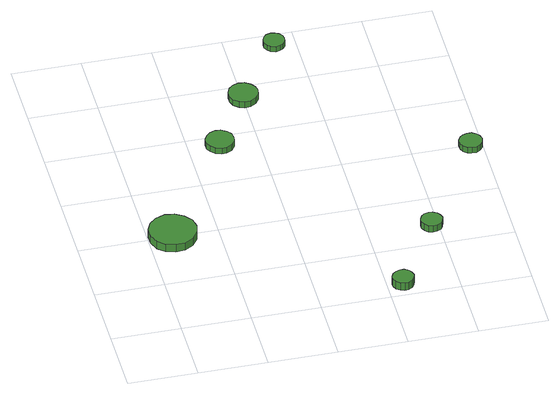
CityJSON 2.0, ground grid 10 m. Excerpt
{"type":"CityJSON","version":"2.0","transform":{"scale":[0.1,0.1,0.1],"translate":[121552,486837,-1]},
"CityObjects":{
"tree1":{"type":"SolitaryVegetationObject","attributes":{"function":"something"},"geometry":[{"type":"MultiSurface","lod":"1","boundaries":[[[0,1,2,3,4,5,6,7,8,9,10,11,12,13,14]],[[15,16,17,18,19,20,21,22,23,24,25,26,27,28,29]],[[0,29,28,1]],[[1,28,27,2]],[[2,27,26,3]],[[3,26,25,4]],[[4,25,24,5]],[[5,24,23,6]],[[6,23,22,7]],[[7,22,21,8]],[[8,21,20,9]],[[9,20,19,10]],[[10,19,18,11]],[[11,18,17,12]],[[12,17,16,13]],[[13,16,15,14]],[[14,15,29,0]]]}]},
"tree2":{"type":"SolitaryVegetationObject","attributes":{"function":"something"},"geometry":[{"type":"MultiSurface","lod":"1","boundaries":[[[30,31,32,33,34,35,36,37,38,39,40,41,42,43,44]],[[45,46,47,48,49,50,51,52,53,54,55,56,57,58,59]],[[30,59,58,31]],[[31,58,57,32]],[[32,57,56,33]],[[33,56,55,34]],[[34,55,54,35]],[[35,54,53,36]],[[36,53,52,37]],[[37,52,51,38]],[[38,51,50,39]],[[39,50,49,40]],[[40,49,48,41]],[[41,48,47,42]],[[42,47,46,43]],[[43,46,45,44]],[[44,45,59,30]]]}]},
"tree3":{"type":"SolitaryVegetationObject","attributes":{"function":"something"},"geometry":[{"type":"MultiSurface","lod":"1","boundaries":[[[60,61,62,63,64,65,66,67,68,69,70,71,72,73,74]],[[75,76,77,78,79,80,81,82,83,84,85,86,87,88,89]],[[60,89,88,61]],[[61,88,87,62]],[[62,87,86,63]],[[63,86,85,64]],[[64,85,84,65]],[[65,84,83,66]],[[66,83,82,67]],[[67,82,81,68]],[[68,81,80,69]],[[69,80,79,70]],[[70,79,78,71]],[[71,78,77,72]],[[72,77,76,73]],[[73,76,75,74]],[[74,75,89,60]]]}]},
"tree4":{"type":"SolitaryVegetationObject","attributes":{"function":"something"},"geometry":[{"type":"MultiSurface","lod":"1","boundaries":[[[90,91,92,93,94,95,96,97,98,99,100,101,102,103,104]],[[105,106,107,108,109,110,111,112,113,114,115,116,117,118,119]],[[90,119,118,91]],[[91,118,117,92]],[[92,117,116,93]],[[93,116,115,94]],[[94,115,114,95]],[[95,114,113,96]],[[96,113,112,97]],[[97,112,111,98]],[[98,111,110,99]],[[99,110,109,100]],[[100,109,108,101]],[[101,108,107,102]],[[102,107,106,103]],[[103,106,105,104]],[[104,105,119,90]]]}]},
"tree5":{"type":"SolitaryVegetationObject","attributes":{"function":"something"},"geometry":[{"type":"MultiSurface","lod":"1","boundaries":[[[120,121,122,123,124,125,126,127,128,129,130,131,132,133,134]],[[135,136,137,138,139,140,141,142,143,144,145,146,147,148,149]],[[120,149,148,121]],[[121,148,147,122]],[[122,147,146,123]],[[123,146,145,124]],[[124,145,144,125]],[[125,144,143,126]],[[126,143,142,127]],[[127,142,141,128]],[[128,141,140,129]],[[129,140,139,130]],[[130,139,138,131]],[[131,138,137,132]],[[132,137,136,133]],[[133,136,135,134]],[[134,135,149,120]]]}]},
"tree6":{"type":"SolitaryVegetationObject","attributes":{"function":"something"},"geometry":[{"type":"MultiSurface","lod":"1","boundaries":[[[150,151,152,153,154,155,156,157,158,159,160,161,162,163,164]],[[165,166,167,168,169,170,171,172,173,174,175,176,177,178,179]],[[150,179,178,151]],[[151,178,177,152]],[[152,177,176,153]],[[153,176,175,154]],[[154,175,174,155]],[[155,174,173,156]],[[156,173,172,157]],[[157,172,171,158]],[[158,171,170,159]],[[159,170,169,160]],[[160,169,168,161]],[[161,168,167,162]],[[162,167,166,163]],[[163,166,165,164]],[[164,165,179,150]]]}]},
"tree7":{"type":"SolitaryVegetationObject","attributes":{"function":"something"},"geometry":[{"type":"MultiSurface","lod":"1","boundaries":[[[180,181,182,183,184,185,186,187,188,189,190,191,192,193,194]],[[195,196,197,198,199,200,201,202,203,204,205,206,207,208,209]],[[180,209,208,181]],[[181,208,207,182]],[[182,207,206,183]],[[183,206,205,184]],[[184,205,204,185]],[[185,204,203,186]],[[186,203,202,187]],[[187,202,201,188]],[[188,201,200,189]],[[189,200,199,190]],[[190,199,198,191]],[[191,198,197,192]],[[192,197,196,193]],[[193,196,195,194]],[[194,195,209,180]]]}]}
},
"vertices":[
[69,199,21],[66,213,21],[57,224,21],[45,231,21],[31,233,21],[17,228,21],[7,219,21],[1,206,21],[1,192,21],[7,178,21],[17,169,21],[31,165,21],[45,166,21],[57,173,21],[66,185,21],[66,185,8],[57,173,8],[45,166,8],[31,165,8],[17,169,8],[7,178,8],[1,192,8],[1,206,8],[7,219,8],[17,228,8],[31,233,8],[45,231,8],[57,224,8],[66,213,8],[69,199,8],
[165,381,17],[164,390,17],[159,396,17],[151,401,17],[143,402,17],[135,399,17],[129,393,17],[125,386,17],[125,377,17],[129,370,17],[135,364,17],[143,361,17],[151,362,17],[159,366,17],[164,373,17],[164,373,7],[159,366,7],[151,362,7],[143,361,7],[135,364,7],[129,370,7],[125,377,7],[125,386,7],[129,393,7],[135,399,7],[143,402,7],[151,401,7],[159,396,7],[164,390,7],[165,381,7],
[337,22,23],[335,28,23],[332,33,23],[326,37,23],[320,37,23],[314,35,23],[309,31,23],[306,25,23],[306,19,23],[309,13,23],[314,9,23],[320,7,23],[326,7,23],[332,11,23],[335,16,23],[335,16,10],[332,11,10],[326,7,10],[320,7,10],[314,9,10],[309,13,10],[306,19,10],[306,25,10],[309,31,10],[314,35,10],[320,37,10],[326,37,10],[332,33,10],[335,28,10],[337,22,10],
[222,475,17],[220,483,17],[215,490,17],[207,495,17],[198,496,17],[190,493,17],[183,487,17],[180,479,17],[180,470,17],[183,462,17],[190,456,17],[198,453,17],[207,454,17],[215,459,17],[220,466,17],[220,466,7],[215,459,7],[207,454,7],[198,453,7],[190,456,7],[183,462,7],[180,470,7],[180,479,7],[183,487,7],[190,493,7],[198,496,7],[207,495,7],[215,490,7],[220,483,7],[222,475,7],
[406,142,18],[404,148,18],[401,153,18],[395,156,18],[389,157,18],[382,155,18],[378,151,18],[375,145,18],[375,138,18],[378,133,18],[382,128,18],[389,126,18],[395,127,18],[401,130,18],[404,135,18],[404,135,7],[401,130,7],[395,127,7],[389,126,7],[382,128,7],[378,133,7],[375,138,7],[375,145,7],[378,151,7],[382,155,7],[389,157,7],[395,156,7],[401,153,7],[404,148,7],[406,142,7],
[284,579,16],[283,585,16],[279,590,16],[274,593,16],[268,594,16],[261,592,16],[257,588,16],[254,582,16],[254,575,16],[257,570,16],[261,565,16],[268,563,16],[274,564,16],[279,567,16],[283,572,16],[283,572,7],[279,567,7],[274,564,7],[268,563,7],[261,565,7],[257,570,7],[254,575,7],[254,582,7],[257,588,7],[261,592,7],[268,594,7],[274,593,7],[279,590,7],[283,585,7],[284,579,7],
[500,299,17],[498,306,17],[494,311,17],[488,315,17],[481,315,17],[475,313,17],[470,309,17],[467,303,17],[467,296,17],[470,289,17],[475,285,17],[481,283,17],[488,283,17],[494,287,17],[498,292,17],[498,292,7],[494,287,7],[488,283,7],[481,283,7],[475,285,7],[470,289,7],[467,296,7],[467,303,7],[470,309,7],[475,313,7],[481,315,7],[488,315,7],[494,311,7],[498,306,7],[500,299,7]
]}
